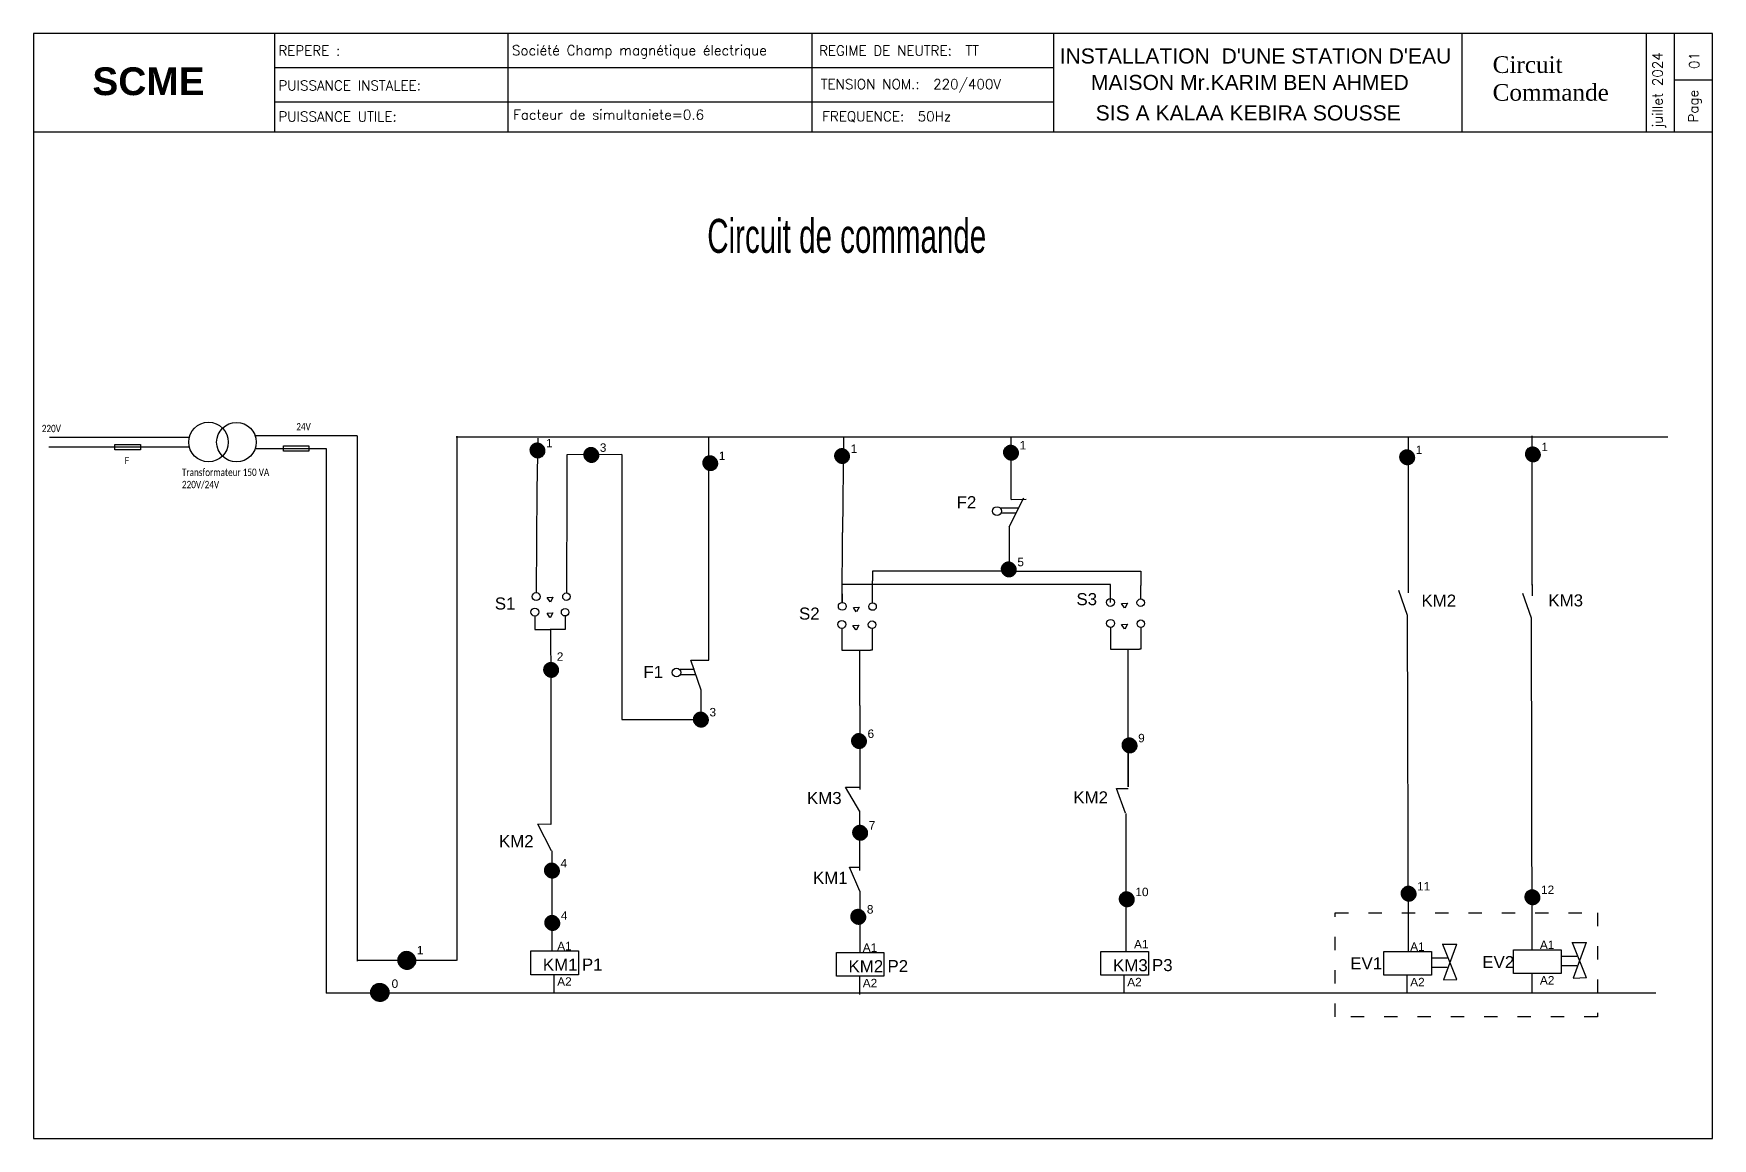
# Model space of a CAD drawing. Header units: inches. Extents: x 1444 to 3334, y 158 to 3724.
# Drawn here: x 1597 to 3106, y 158 to 1152 of the extents above; entities that cross this region are included whole.
import ezdxf

# ---------------------------------------------------------------- set-up
doc = ezdxf.new("R2010")
doc.units = ezdxf.units.IN
doc.header["$MEASUREMENT"] = 0
doc.linetypes.add('ACAD_ISO03W100', pattern=[30, 12, -18])
doc.layers.add('CADRE SCHEMAS UNIFILAIRE', color=7, linetype='Continuous')
doc.layers.add('PDF _Texte', color=7, linetype='Continuous')
doc.styles.add('1-20 R', font='bgothl.ttf', dxfattribs={"width": 0.8, "height": 0.045})
doc.styles.add('1-50 R', font='bgothl.ttf', dxfattribs={"width": 0.65, "height": 0.1})
doc.styles.add('PDF Arial', font='arial.ttf')
doc.styles.add('ROMANS', font='romans', dxfattribs={"width": 0.8, "height": 0.5})
doc.styles.get("Standard").update_dxf_attribs({"font": 'arial.ttf'})

msp = doc.modelspace()

# ---------------------------------------------------------------- hatches: boundary and pattern name
h = msp.add_hatch()
h.set_pattern_fill('ANSI31', color=256, scale=0.828129)
h.set_pattern_definition([(45, (390.60448, 649.75036), (-0.0731969865, 0.0731969865), [])])
h.paths.add_polyline_path([(2056.6, 776.1), (2043.2, 776.1, 0.915016)])
h.paths.add_polyline_path([(2043.1, 776.7, 0.022178), (2043.2, 776.1), (2056.6, 776.1, 0.022178), (2056.6, 776.7, 1)])
h = msp.add_hatch()
h.set_pattern_fill('ANSI31', color=256, scale=0.828129)
h.set_pattern_definition([(45, (438.94875, 645.78173), (-0.0731969865, 0.0731969865), [])])
h.paths.add_polyline_path([(2105, 772.1), (2091.5, 772.1, 0.915016)])
h.paths.add_polyline_path([(2091.5, 772.7, 0.022178), (2091.5, 772.1), (2105, 772.1, 0.022178), (2105, 772.7, 1)])
h = msp.add_hatch()
h.set_pattern_fill('ANSI31', color=256, scale=0.828129)
h.set_pattern_definition([(45, (545.9176, 638.37034), (-0.0731969865, 0.0731969865), [])])
h.paths.add_polyline_path([(2211.9, 764.7), (2198.5, 764.7, 0.915016)])
h.paths.add_polyline_path([(2198.5, 765.3, 0.022178), (2198.5, 764.7), (2211.9, 764.7, 0.022178), (2211.9, 765.3, 1)])
h = msp.add_hatch()
h.set_pattern_fill('ANSI31', color=256, scale=0.828129)
h.set_pattern_definition([(45, (664.42003, 644.75324), (-0.0731969865, 0.0731969865), [])])
h.paths.add_polyline_path([(2330.4, 771.1), (2317, 771.1, 0.915016)])
h.paths.add_polyline_path([(2317, 771.7, 0.022178), (2317, 771.1), (2330.4, 771.1, 0.022178), (2330.4, 771.7, 1)])
h = msp.add_hatch()
h.set_pattern_fill('ANSI31', color=256, scale=0.828129)
h.set_pattern_definition([(45, (816.29153, 647.82582), (-0.0731969865, 0.0731969865), [])])
h.paths.add_polyline_path([(2482.3, 774.1), (2468.9, 774.1, 0.915016)])
h.paths.add_polyline_path([(2468.8, 774.7, 0.022178), (2468.9, 774.1), (2482.3, 774.1, 0.022178), (2482.3, 774.7, 1)])
h = msp.add_hatch()
h.set_pattern_fill('ANSI31', color=256, scale=0.828129)
h.set_pattern_definition([(45, (1172.46969, 643.73782), (-0.0731969865, 0.0731969865), [])])
h.paths.add_polyline_path([(2838.5, 770), (2825, 770, 0.915016)])
h.paths.add_polyline_path([(2825, 770.6, 0.022178), (2825, 770), (2838.5, 770, 0.022178), (2838.5, 770.6, 1)])
h = msp.add_hatch()
h.set_pattern_fill('ANSI31', color=256, scale=0.828129)
h.set_pattern_definition([(45, (1285.51219, 646.32405), (-0.0731969865, 0.0731969865), [])])
h.paths.add_polyline_path([(2951.5, 772.6), (2938.1, 772.6, 0.915016)])
h.paths.add_polyline_path([(2938.1, 773.2, 0.022178), (2938.1, 772.6), (2951.5, 772.6, 0.022178), (2951.5, 773.2, 1)])
h = msp.add_hatch()
h.set_pattern_fill('ANSI31', color=256, scale=0.828129)
h.set_pattern_definition([(45, (814.29753, 542.81898), (-0.0731969865, 0.0731969865), [])])
h.paths.add_polyline_path([(2480.3, 669.1), (2466.9, 669.1, 0.915016)])
h.paths.add_polyline_path([(2466.8, 669.7, 0.022178), (2466.9, 669.1), (2480.3, 669.1, 0.022178), (2480.3, 669.7, 1)])
h = msp.add_hatch()
h.set_pattern_fill('ANSI31', color=256, scale=0.828129)
h.set_pattern_definition([(45, (402.83987, 452.40703), (-0.0731969865, 0.0731969865), [])])
h.paths.add_polyline_path([(2068.8, 578.7), (2055.4, 578.7, 0.915016)])
h.paths.add_polyline_path([(2055.4, 579.3, 0.022178), (2055.4, 578.7), (2068.8, 578.7, 0.022178), (2068.9, 579.3, 1)])
h = msp.add_hatch()
h.set_pattern_fill('ANSI31', color=256, scale=0.828129)
h.set_pattern_definition([(45, (537.47644, 407.70506), (-0.0731969865, 0.0731969865), [])])
h.paths.add_polyline_path([(2203.5, 534), (2190, 534, 0.915016)])
h.paths.add_polyline_path([(2190, 534.6, 0.022178), (2190, 534), (2203.5, 534, 0.022178), (2203.5, 534.6, 1)])
h = msp.add_hatch()
h.set_pattern_fill('ANSI31', color=256, scale=0.828129)
h.set_pattern_definition([(45, (679.63643, 388.37509), (-0.0731969865, 0.0731969865), [])])
h.paths.add_polyline_path([(2345.6, 514.7), (2332.2, 514.7, 0.915016)])
h.paths.add_polyline_path([(2332.2, 515.3, 0.022178), (2332.2, 514.7), (2345.6, 514.7, 0.022178), (2345.7, 515.3, 1)])
h = msp.add_hatch()
h.set_pattern_fill('ANSI31', color=256, scale=0.828129)
h.set_pattern_definition([(45, (922.87006, 384.45383), (-0.0731969865, 0.0731969865), [])])
h.paths.add_polyline_path([(2588.9, 510.8), (2575.4, 510.8, 0.915016)])
h.paths.add_polyline_path([(2575.4, 511.4, 0.022178), (2575.4, 510.8), (2588.9, 510.8, 0.022178), (2588.9, 511.4, 1)])
h = msp.add_hatch()
h.set_pattern_fill('ANSI31', color=256, scale=0.828129)
h.set_pattern_definition([(45, (680.65377, 305.93848), (-0.0731969865, 0.0731969865), [])])
h.paths.add_polyline_path([(2346.7, 432.2), (2333.2, 432.2, 0.915016)])
h.paths.add_polyline_path([(2333.2, 432.8, 0.022178), (2333.2, 432.2), (2346.7, 432.2, 0.022178), (2346.7, 432.8, 1)])
h = msp.add_hatch()
h.set_pattern_fill('ANSI31', color=256, scale=0.828129)
h.set_pattern_definition([(45, (403.55842, 271.89558), (-0.0731969865, 0.0731969865), [])])
h.paths.add_polyline_path([(2069.6, 398.2), (2056.1, 398.2, 0.915016)])
h.paths.add_polyline_path([(2056.1, 398.8, 0.022178), (2056.1, 398.2), (2069.6, 398.2, 0.022178), (2069.6, 398.8, 1)])
h = msp.add_hatch()
h.set_pattern_fill('ANSI31', color=256, scale=0.828129)
h.set_pattern_definition([(45, (920.38126, 246.06797), (-0.0731969865, 0.0731969865), [])])
h.paths.add_polyline_path([(2586.4, 372.4), (2572.9, 372.4, 0.915016)])
h.paths.add_polyline_path([(2572.9, 373, 0.022178), (2572.9, 372.4), (2586.4, 372.4, 0.022178), (2586.4, 373, 1)])
h = msp.add_hatch()
h.set_pattern_fill('ANSI31', color=256, scale=0.828129)
h.set_pattern_definition([(45, (1173.75203, 251.10714), (-0.0731969865, 0.0731969865), [])])
h.paths.add_polyline_path([(2839.8, 377.4), (2826.3, 377.4, 0.915016)])
h.paths.add_polyline_path([(2826.3, 378, 0.022178), (2826.3, 377.4), (2839.8, 377.4, 0.022178), (2839.8, 378, 1)])
h = msp.add_hatch()
h.set_pattern_fill('ANSI31', color=256, scale=0.828129)
h.set_pattern_definition([(45, (1285.07864, 247.92999), (-0.0731969865, 0.0731969865), [])])
h.paths.add_polyline_path([(2951.1, 374.2), (2937.6, 374.2, 0.915016)])
h.paths.add_polyline_path([(2937.6, 374.8, 0.022178), (2937.6, 374.2), (2951.1, 374.2, 0.022178), (2951.1, 374.8, 1)])
h = msp.add_hatch()
h.set_pattern_fill('ANSI31', color=256, scale=0.828129)
h.set_pattern_definition([(45, (678.96731, 230.32348), (-0.0731969865, 0.0731969865), [])])
h.paths.add_polyline_path([(2345, 356.6), (2331.5, 356.6, 0.915016)])
h.paths.add_polyline_path([(2331.5, 357.2, 0.022178), (2331.5, 356.6), (2345, 356.6, 0.022178), (2345, 357.2, 1)])
h = msp.add_hatch()
h.set_pattern_fill('ANSI31', color=256, scale=0.828129)
h.set_pattern_definition([(45, (403.85349, 224.7989), (-0.0731969865, 0.0731969865), [])])
h.paths.add_polyline_path([(2069.9, 351.1), (2056.4, 351.1, 0.915016)])
h.paths.add_polyline_path([(2056.4, 351.7, 0.022178), (2056.4, 351.1), (2069.9, 351.1, 0.022178), (2069.9, 351.7, 1)])
h = msp.add_hatch()
h.set_pattern_fill('ANSI31', color=256)
h.set_pattern_definition([(45, (-71.31349, 164.80665), (-0.088388348, 0.088388348), [])])
h.paths.add_polyline_path([(1940.5, 317.3), (1924.2, 317.3, 0.915016)])
h.paths.add_polyline_path([(1924.2, 318, 0.022178), (1924.2, 317.3), (1940.5, 317.3, 0.022178), (1940.5, 318, 1)])
h = msp.add_hatch()
h.set_pattern_fill('ANSI31', color=256)
h.set_pattern_definition([(45, (-95.54246, 135.95358), (-0.088388348, 0.088388348), [])])
h.paths.add_polyline_path([(1916.2, 288.5), (1900, 288.5, 0.915016)])
h.paths.add_polyline_path([(1900, 289.2, 0.022178), (1900, 288.5), (1916.2, 288.5, 0.022178), (1916.3, 289.2, 1)])

# ---------------------------------------------------------------- linework, layer by layer
for p, q in [((2296.7, 1063.1, 120.1), (2296.7, 1151.8, 120.1)), ((2514.1, 1063.1, 120.1), (2514.1, 1151.8, 120.1)), ((2881.2, 1063.1, 120.1), (2881.2, 1151.8, 120.1)), ((1813.6, 1121.3), (2514.1, 1121.3)), ((1813.6, 1090.3), (2514.1, 1090.3)), ((2203.8, 617.1), (2203.8, 788.8)), ((2475.8, 732.6), (2475.8, 788.8)), ((2125.6, 773), (2076.2, 772.9)), ((2076.2, 772.9), (2076.2, 740.5)), ((2125.6, 773), (2125.6, 534.8)), ((2049.2, 741.3), (2048.7, 648.9)), ((2076.2, 740.5), (2075.9, 648.5)), ((2482, 724.9), (2466.3, 724.9)), ((2480.1, 720.3), (2466.5, 720.3)), ((2323.8, 640), (2324, 702.9)), ((2474, 708), (2474, 668)), ((2474, 668), (2351.1, 668)), ((2351.1, 668), (2351.1, 659.3)), ((2474, 668), (2592.2, 668)), ((2592.2, 668), (2592.2, 655.2)), ((2565, 656.2), (2323.4, 656.2)), ((2323.4, 656.2), (2323.8, 640)), ((2351.1, 639.7), (2351.1, 659.3)), ((2565, 640), (2565, 656.2)), ((2592.2, 643.2), (2592.2, 655.2)), ((2058.6, 644.4), (2063.8, 644.6)), ((2061.2, 640.5), (2058.6, 644.4)), ((2063.8, 644.6), (2061.5, 640.3)), ((2333.9, 635.6), (2339.1, 635.8)), ((2336.5, 631.7), (2333.9, 635.6)), ((2339.1, 635.8), (2336.7, 631.5)), ((2575, 639.1), (2580.2, 639.3)), ((2577.6, 635.2), (2575, 639.1)), ((2580.2, 639.3), (2577.8, 635)), ((2047.5, 627.8), (2047.6, 615.8)), ((2058.5, 630.4), (2063.7, 630.6)), ((2061.1, 626.5), (2058.5, 630.4)), ((2063.7, 630.6), (2061.4, 626.3)), ((2074.7, 627.8), (2074.7, 615.6)), ((2333.5, 619.3), (2338.7, 619.5)), ((2336.1, 615.4), (2333.5, 619.3)), ((2338.7, 619.5), (2336.3, 615.2)), ((2575, 620.2), (2580.2, 620.4)), ((2577.6, 616.3), (2575, 620.2)), ((2580.2, 620.4), (2577.8, 616.1)), ((2047.6, 615.8), (2061.3, 615.7)), ((2074.7, 615.6), (2061.3, 615.7)), ((2061.6, 615.7), (2061.8, 568.9)), ((2203.8, 588.1), (2203.8, 617.1)), ((2323.5, 616.6), (2323.5, 597.2)), ((2350.7, 616.6), (2350.7, 597.2)), ((2565.1, 617.5), (2565.1, 598.1)), ((2592.3, 617.5), (2592.3, 598.1)), ((2323.5, 597.2), (2349.4, 597.2)), ((2339.8, 547.4), (2339.8, 596.6)), ((2350.7, 597.2), (2349.4, 597.2)), ((2565.1, 598.1), (2591, 598.1)), ((2581, 474), (2581, 598.1)), ((2592.3, 598.1), (2591, 598.1)), ((2190.9, 579.6), (2178.1, 579.6)), ((2191.9, 575), (2178.4, 575)), ((2187.7, 588.1), (2203.8, 588.1)), ((2061.8, 568.9), (2061.8, 449.3)), ((2196.9, 541.8), (2197.1, 561.2)), ((2339.8, 547.4), (2339.8, 471.7)), ((2125.6, 534.8), (2193.9, 534.8)), ((2581, 513.9), (2581, 474)), ((2326.8, 473.8), (2339.8, 473.8)), ((2570.5, 472.7), (2581, 472.7)), ((2061.8, 440.2), (2050.3, 440.4)), ((2061.8, 449.3), (2061.8, 440.2)), ((2578.8, 450.2), (2578.8, 326.4)), ((2062.8, 416.7), (2062.8, 327)), ((2330.3, 402), (2339.5, 402)), ((2339.7, 380.3), (2339.7, 325.1)), ((2863.3, 332.6), (2876.3, 332.5)), ((2863.5, 332.5), (2876.1, 301.1)), ((2876, 332.4), (2864.5, 300.5)), ((2979.9, 334.2), (2992.9, 334.1)), ((2980.1, 334.1), (2992.7, 302.7)), ((2992.6, 334.1), (2981.1, 302.1)), ((2854.1, 320.2), (2867.8, 320.2)), ((2970.6, 321.9), (2984.4, 321.9)), ((2854.1, 311.8), (2867.8, 311.8)), ((2970.6, 313.4), (2984.4, 313.4)), ((2981, 302.1), (2992.9, 302.5)), ((2864.4, 300.5), (2876.3, 300.9))]:
    msp.add_line(p, q)
at = {"color": 255}
for p, q in [((1813.6, 1121.3), (2514.1, 1121.3)), ((1813.6, 1090.3), (2514.1, 1090.3))]:
    msp.add_line(p, q, dxfattribs=at)
at = {"linetype": 'ByBlock', "ltscale": 0.8}
for p, q in [((1736.8, 788.4), (1611.2, 788.4)), ((1887.8, 789.9), (1795.3, 789.9)), ((1887.9, 317.3), (1887.9, 790)), ((3066.2, 788.8), (1976.6, 788.8)), ((1977.6, 318), (1977.6, 789.6)), ((1736.2, 779.7), (1610.6, 779.7)), ((1860.1, 778.2), (1796.4, 778.2)), ((1860, 778.1), (1860, 288.5)), ((2475.8, 732.6), (2489.2, 732.9)), ((2832.7, 658.7), (2832.7, 648.6)), ((2944, 656.2), (2944, 646)), ((2339.5, 452.6), (2339.5, 398.8)), ((1977, 318), (1887.8, 318)), ((3055.4, 288.5), (1859.8, 288.5))]:
    msp.add_line(p, q, dxfattribs=at)
at = {"linetype": 'ByBlock'}
for p, q in [((2050.1, 787.8), (2049.2, 741.3)), ((2324.9, 788.7), (2324, 702.9)), ((2474, 708), (2487, 734)), ((2832.2, 628.3), (2824.4, 650.6)), ((2943.5, 625.8), (2935.7, 648.1)), ((2197.1, 561.2), (2187.7, 588.1)), ((2339.6, 451.9), (2326.8, 473.8)), ((2578.4, 450.4), (2570.5, 472.7)), ((2062.5, 416.7), (2050.3, 440.4)), ((2339.7, 380.3), (2330.3, 402)), ((2064.6, 304.8), (2064.6, 288.7)), ((2339.3, 303.4), (2339.3, 287.3)), ((2339.3, 303.4), (2339.3, 287.3)), ((2577.1, 304.3), (2577.1, 288.2)), ((2831.5, 304.3), (2831.5, 288.2)), ((2943.8, 305.6), (2943.8, 289.5))]:
    msp.add_line(p, q, dxfattribs=at)
at = {"color": 7, "ltscale": 0.8}
for p, q in [((2832.9, 668.4), (2832.9, 789)), ((2944.2, 665.9), (2944.2, 789.8)), ((2832.9, 657.9), (2832.9, 668.4)), ((2944.2, 655.4), (2944.2, 665.9)), ((2832.9, 325.5), (2832.2, 628.3)), ((2944.2, 327.8), (2943.5, 625.8))]:
    msp.add_line(p, q, dxfattribs=at)
at = {"color": 255, "elevation": 120.1}
msp.add_lwpolyline([(3106.2, 1151.8), (1596.8, 1151.8), (1596.8, 157.8), (3106.2, 157.8)], close=True, dxfattribs=at)
msp.add_lwpolyline([(3106.2, 1151.8), (1596.8, 1151.8), (1596.8, 157.8), (3106.2, 157.8)], close=True, dxfattribs=at)
at = {"linetype": 'ByBlock', "ltscale": 0.8}
for points in [[(1670, 782), (1692.8, 782), (1692.8, 777.4), (1670, 777.4)], [(1821.6, 780.8), (1844.4, 780.8), (1844.4, 776.2), (1821.6, 776.2)], [(2043.9, 326.5), (2086.6, 326.5), (2086.6, 305.1), (2043.9, 305.1)], [(2318.6, 325), (2361.3, 325), (2361.3, 303.7), (2318.6, 303.7)], [(2318.6, 325), (2361.3, 325), (2361.3, 303.7), (2318.6, 303.7)], [(2556.4, 325.9), (2599.1, 325.9), (2599.1, 304.6), (2556.4, 304.6)], [(2810.8, 325.9), (2853.5, 325.9), (2853.5, 304.6), (2810.8, 304.6)], [(2927.4, 327.5), (2970.1, 327.5), (2970.1, 306.2), (2927.4, 306.2)]]:
    msp.add_lwpolyline(points, close=True, dxfattribs=at)
at = {"linetype": 'ACAD_ISO03W100'}
msp.add_lwpolyline([(2766.9, 360.9), (3003, 360.9), (3003, 267.3), (2766.9, 267.3)], close=True, dxfattribs=at)
at = {"linetype": 'ByBlock'}
for centre in [(1754.1, 784.3), (1779.2, 784.2)]:
    msp.add_circle(centre, 17.8, dxfattribs=at)
for centre, radius in [((2463, 722.2), 3.92), ((2047.5, 631.3), 3.55), ((2048.7, 645.3), 3.55), ((2074.7, 631.2), 3.39), ((2075.9, 645.2), 3.39), ((2323.9, 636.5), 3.55), ((2323.9, 636.5), 3.55), ((2351.1, 636.3), 3.39), ((2565, 640), 3.55), ((2592.2, 639.8), 3.39), ((2323.5, 620.2), 3.55), ((2350.7, 620), 3.39), ((2565.1, 621.1), 3.55), ((2592.3, 620.9), 3.39), ((2174.9, 576.9), 3.9), ((1908.1, 289.2), 8.15)]:
    msp.add_circle(centre, radius)
at = {"layer": 'CADRE SCHEMAS UNIFILAIRE'}
for p, q in [((1813.7, 1063.1, 120.1), (1813.7, 1151.8, 120.1)), ((2023.5, 1063.1, 120.1), (2023.5, 1151.8, 120.1)), ((3046.8, 1063.1, 120.1), (3046.8, 1151.8, 120.1)), ((3072, 1063.1, 120.1), (3072, 1151.8, 120.1)), ((3106.2, 1109.9, 120.1), (3072, 1109.9, 120.1)), ((3106.2, 1063.1, 120.1), (1596.8, 1063.1, 120.1))]:
    msp.add_line(p, q, dxfattribs=at)
at = {"layer": 'CADRE SCHEMAS UNIFILAIRE', "elevation": 120.1}
msp.add_lwpolyline([(3106.2, 1151.8), (1596.8, 1151.8), (1596.8, 157.8), (3106.2, 157.8)], close=True, dxfattribs=at)

# ---------------------------------------------------------------- texts
at = {"ltscale": 0.8, "style": '1-50 R', "width": 0.65}
msp.add_text('Circuit de commande', height=30.538, dxfattribs=at).set_placement((2202.5, 954.5))
at = {"linetype": 'ByBlock', "ltscale": 0.8, "attachment_point": 1, "style": '1-20 R'}
for s, width, gutter_width, insert, char_height in [('{\\fCalibri Light|b0|i0|c0|p34;\\C256;24V}', 23.079, 16.5, (1833, 801.4), 6.617), ('{\\fCalibri Light|b0|i0|c0|p34;\\C256;220V}', 23.079, 16.5, (1604.2, 799.8), 6.617), ('F', 42.012, 1.75, (1678.7, 770.9), 6.23), ('{\\fCalibri Light|b0|i0|c0|p34;\\C256;Transformateur 150 VA 220V/24V}', 82.176, 16.5, (1730.2, 760.4), 6.617)]:
    msp.add_mtext_dynamic_manual_height_columns(s, width=width, gutter_width=gutter_width, heights=[0], dxfattribs=dict(at, insert=insert, char_height=char_height))
at = {"linetype": 'ByBlock', "ltscale": 0.8, "attachment_point": 1}
for s, width, heights, insert, char_height in [('1', 28.766, [0], (2057.6, 787.1), 7.61), ('1', 28.766, [0], (2483.3, 785.2), 7.61), ('3', 28.766, [0], (2105.9, 783.1), 7.61), ('1', 28.766, [0], (2212.9, 775.7), 7.61), ('1', 28.766, [0], (2331.4, 782.1), 7.61), ('1', 28.766, [0], (2839.5, 781.1), 7.61), ('1', 28.766, [0], (2952.5, 783.7), 7.61), ('F2', 18.963, [6.85], (2426.7, 735.6), 10.86), ('5', 28.766, [0], (2481.3, 680.2), 7.61), ('S1', 28.766, [0], (2011.5, 644.5), 10.86), ('S2', 28.766, [0], (2285, 635.4), 10.86), ('S3', 28.766, [0], (2534.4, 648.4), 10.86), ('KM2', 18.963, [6.85], (2844.6, 647.1), 10.86), ('KM3', 18.963, [6.85], (2958.7, 647.3), 10.86), ('2', 28.766, [0], (2067.2, 595.1), 7.61), ('F1', 18.963, [6.85], (2145.1, 582.9), 10.86), ('3', 28.766, [0], (2204.5, 545.1), 7.61), ('6', 28.766, [0], (2346.6, 525.7), 7.61), ('9', 28.766, [0], (2589.9, 521.8), 7.61), ('KM3', 18.963, [6.85], (2292.1, 469.5), 10.86), ('KM2', 18.963, [6.85], (2531.6, 470.1), 10.86), ('7', 28.766, [0], (2347.7, 443.3), 7.61), ('KM2', 18.963, [6.85], (2015.2, 430.7), 10.86), ('4', 28.766, [0], (2070.6, 409.2), 7.61), ('KM1', 18.963, [6.85], (2297.5, 397.7), 10.86), ('10', 28.766, [0], (2587.4, 383.4), 7.61), ('11', 28.766, [0], (2840.7, 388.5), 7.61), ('12', 28.766, [0], (2952.1, 385.3), 7.61), ('8', 28.766, [0], (2346, 367.7), 7.61), ('4', 28.766, [0], (2070.9, 362.2), 7.61), ('A1', 28.766, [0], (2067.6, 334.7), 7.61), ('A1', 28.766, [0], (2342.3, 333.3), 7.61), ('A1', 28.766, [0], (2342.3, 333.3), 7.61), ('A1', 28.766, [0], (2586.2, 336.4), 7.61), ('A1', 28.766, [0], (2834.5, 334.2), 7.61), ('A1', 28.766, [0], (2951.1, 335.8), 7.61), ('1', 28.766, [0], (1941.4, 331), 7.61), ('KM1', 28.766, [0], (2054.7, 319.6), 10.86), ('P1', 28.766, [0], (2089.8, 319.7), 10.86), ('KM2', 28.766, [0], (2329.5, 318.2), 10.86), ('KM', 28.766, [0], (2329.5, 318.2), 10.86), ('P2', 28.766, [0], (2364.5, 318.3), 10.86), ('P', 28.766, [0], (2364.5, 318.3), 10.9), ('KM3', 28.766, [0], (2567.3, 319.1), 10.86), ('P3', 28.766, [0], (2602.3, 319.2), 10.86), ('EV1', 28.766, [0], (2780.6, 320.7), 10.86), ('EV2', 28.766, [0], (2899.3, 321.9), 10.86), ('A2', 28.766, [0], (2067.6, 302.8), 7.61), ('A2', 28.766, [0], (2580.1, 302.3), 7.61), ('A2', 28.766, [0], (2834.5, 302.3), 7.61), ('A2', 28.766, [0], (2951.1, 303.9), 7.61), ('0', 28.766, [0], (1918.7, 300.9), 7.61), ('A2', 28.766, [0], (2342.3, 301.4), 7.61), ('A2', 28.766, [0], (2342.3, 301.4), 7.61)]:
    msp.add_mtext_dynamic_manual_height_columns(s, width=width, gutter_width=1.75, heights=heights, dxfattribs=dict(at, insert=insert, char_height=char_height))
at = {"layer": 'CADRE SCHEMAS UNIFILAIRE', "style": 'ROMANS'}
for s, height, p in [('REPERE :', 8.9, (1816.9, 1132, 120.1)), ('Société Champ magnétique électrique ', 8.899, (2026.9, 1132.3, 120.1)), ('REGIME DE NEUTRE:  TT', 8.899, (2303, 1132, 120.1)), ('PUISSANCE INSTALEE:   ', 8.899, (1816.9, 1100.6, 120.1)), ('TENSION NOM.:  220/400V', 8.899, (2304.5, 1101.8, 120.1)), ('PUISSANCE UTILE: ', 8.899, (1816.9, 1072.6, 120.1)), ('Facteur de simultaniete=0.6', 8.899, (2028, 1074.3, 120.1)), ('FREQUENCE:  50Hz', 8.899, (2305.9, 1072.8, 120.1))]:
    msp.add_text(s, height=height, dxfattribs=at).set_placement(p)
for s, height, p in [('juillet 2024', 8.899, (3061.3, 1066.7)), ('01', 8.9, (3094.3, 1119.9)), ('Page', 8.9, (3093.5, 1071.7))]:
    msp.add_text(s, height=height, rotation=90, dxfattribs=at).set_placement(p)
at = {"layer": 'CADRE SCHEMAS UNIFILAIRE', "insert": (1649.7, 1096, 120.1), "char_height": 25, "attachment_point": 7, "style": 'PDF Arial'}
msp.add_mtext('{\\fArial|b1|i0|c0|p34;SCME}', dxfattribs=at)
at = {"layer": 'PDF _Texte', "attachment_point": 7, "style": 'PDF Arial'}
for s, insert, char_height in [("INSTALLATION  D'UNE STATION D'EAU", (2519.3, 1124.6), 13.591), ('{\\fTimes New Roman|b0|i0|c0|p18;Circuit \\PCommande}', (2908.6, 1091.1), 15), ('MAISON Mr.KARIM BEN AHMED', (2547.4, 1100.8), 13.591), ('SIS A KALAA KEBIRA SOUSSE', (2551.7, 1073.4), 13.591)]:
    msp.add_mtext(s, dxfattribs=dict(at, insert=insert, char_height=char_height))

doc.saveas('drawing.dxf')
